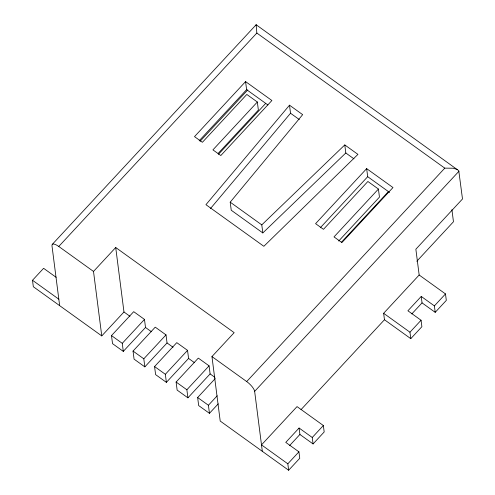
<?xml version="1.0" encoding="UTF-8"?>
<svg xmlns="http://www.w3.org/2000/svg" width="495" height="495" viewBox="0 0 495 495"><rect width="100%" height="100%" fill="white"/><g stroke="black" fill="none" stroke-linecap="round" stroke-linejoin="round"><path stroke-width="0.74" d="M262.82 232.935L231.239 210.233L230.206 202.17L302.662 114.648L289.501 105.188L205.939 204.676L263.847 246.3L357.941 154.384L344.78 144.924L261.787 224.879L262.82 232.935L345.807 152.98L344.78 144.924M210.455 208.587L290.534 113.244L289.501 105.188M52.309 244.357L256.138 24.75L458.754 170.676L462.497 198.978L415.862 249.22L419.166 275.01L445.488 293.931L446.317 300.378L435.21 312.339L422.049 302.878L421.226 296.431L407.899 310.786L421.059 320.246L421.889 326.694L410.782 338.66L384.46 319.739L383.637 313.292L419.166 275.01M59.648 305.638L51.969 245.681A9.659 3.125 42.9 0 1 58.763 246.467L256.843 33.047L256.138 24.75L256.268 25.567M101.766 335.913L93.506 271.439L115.712 247.512L123.973 311.986L101.766 335.913L33.326 286.723L32.503 280.275L43.603 268.309L56.139 277.318M257.338 102.013L212.93 149.867L220.826 155.541L271.897 100.51L245.576 81.595L194.504 136.62L202.399 142.3L246.813 94.446L257.338 102.013L258.371 110.076L218.14 153.419M199.182 140.747L246.609 89.651L245.576 81.595M200.067 141.304L247.803 89.873M218.456 154.304L265.667 103.436M145.505 327.467L123.298 351.394L112.532 343.654L111.499 335.591L133.706 311.671L144.478 319.411L145.505 327.467L151.489 331.768M123.298 351.394L122.271 343.332L144.478 319.411M167.044 342.948L144.837 366.875L134.071 359.135L133.037 351.073L155.244 327.152L166.011 334.892L167.044 342.948L173.027 347.249M144.837 366.875L143.804 358.813L166.011 334.892M188.576 358.43L166.376 382.357L155.603 374.616L154.57 366.554L176.777 342.633L187.549 350.367L188.576 358.43L194.56 362.73M166.376 382.357L165.342 374.294L187.549 350.367M378.421 189.047L334.007 236.901L341.903 242.575L392.981 187.549L366.659 168.628L315.581 223.653L323.476 229.333L367.89 181.479L378.421 189.047L379.455 197.109L338.698 241.022M210.115 373.911L187.908 397.838L177.142 390.097L176.109 382.035L198.316 358.108L209.082 365.848L210.115 373.911L214.904 377.351M320.265 227.787L367.692 176.684L366.659 168.628M288.647 470.25L287.824 463.803L261.502 444.881L297.031 406.599L323.353 425.521L324.182 431.968L313.075 443.935L312.252 437.487L299.091 428.026L285.764 442.382L298.924 451.842L299.753 458.29L288.647 470.25L220.213 421.053L211.953 356.586L234.16 332.659L115.712 247.512M187.908 397.838L186.875 389.775L209.082 365.848M341.358 242.309L388.495 191.522M218.227 403.858L209.447 413.319L198.674 405.578L197.647 397.516L215.201 378.601M209.447 413.319L208.414 405.257L217.194 395.796M262.325 451.329L254.647 391.372A9.659 3.125 42.9 0 0 246.702 381.558L444.782 168.139L453.173 168.22L457.689 169.63M254.647 391.372L458.945 171.251M416.79 261.267L453.463 221.754L451.916 209.663M301.01 409.656L384.46 319.739M289.668 445.512L299.914 434.474L299.091 428.026M411.803 313.923L422.049 302.878M287.824 463.803L298.924 451.842M312.252 437.487L323.353 425.521M410.782 338.66L409.959 332.213L421.059 320.246M435.21 312.339L434.387 305.891L445.488 293.931M256.843 33.047L444.782 168.139M290.534 113.244L299.308 119.555M345.807 152.98L353.956 158.839M246.609 89.651L267.919 104.965M367.692 176.684L389.627 192.456M421.226 296.431L434.387 305.891M230.206 202.17L261.787 224.879M383.637 313.292L409.959 332.213M58.763 246.467L93.506 271.439M211.953 356.586L246.702 381.558M299.914 434.474L313.075 443.935M123.973 311.986L129.956 316.286M111.499 335.591L122.271 343.332M133.037 351.073L143.804 358.813M154.57 366.554L165.342 374.294M176.109 382.035L186.875 389.775M197.647 397.516L208.414 405.257M32.503 280.275L58.825 299.19"/></g></svg>
